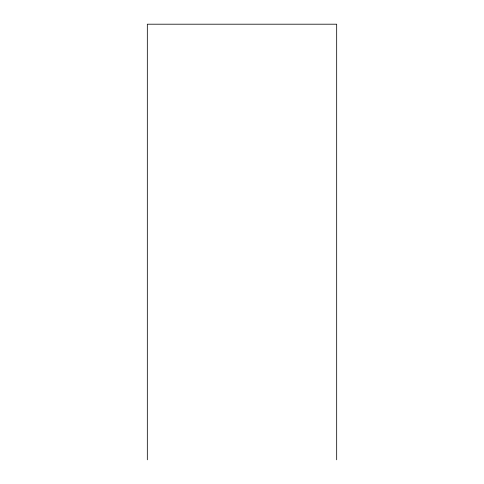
<?xml version="1.0" encoding="UTF-8"?>
<svg xmlns="http://www.w3.org/2000/svg" width="484" height="484" viewBox="0 0 484 484"><rect width="100%" height="100%" fill="white"/><g stroke="black" fill="none" stroke-linecap="round" stroke-linejoin="round"><path stroke-width="0.73" d="M336.676 459.8L336.676 24.2L147.324 24.2L147.324 459.8"/></g></svg>
